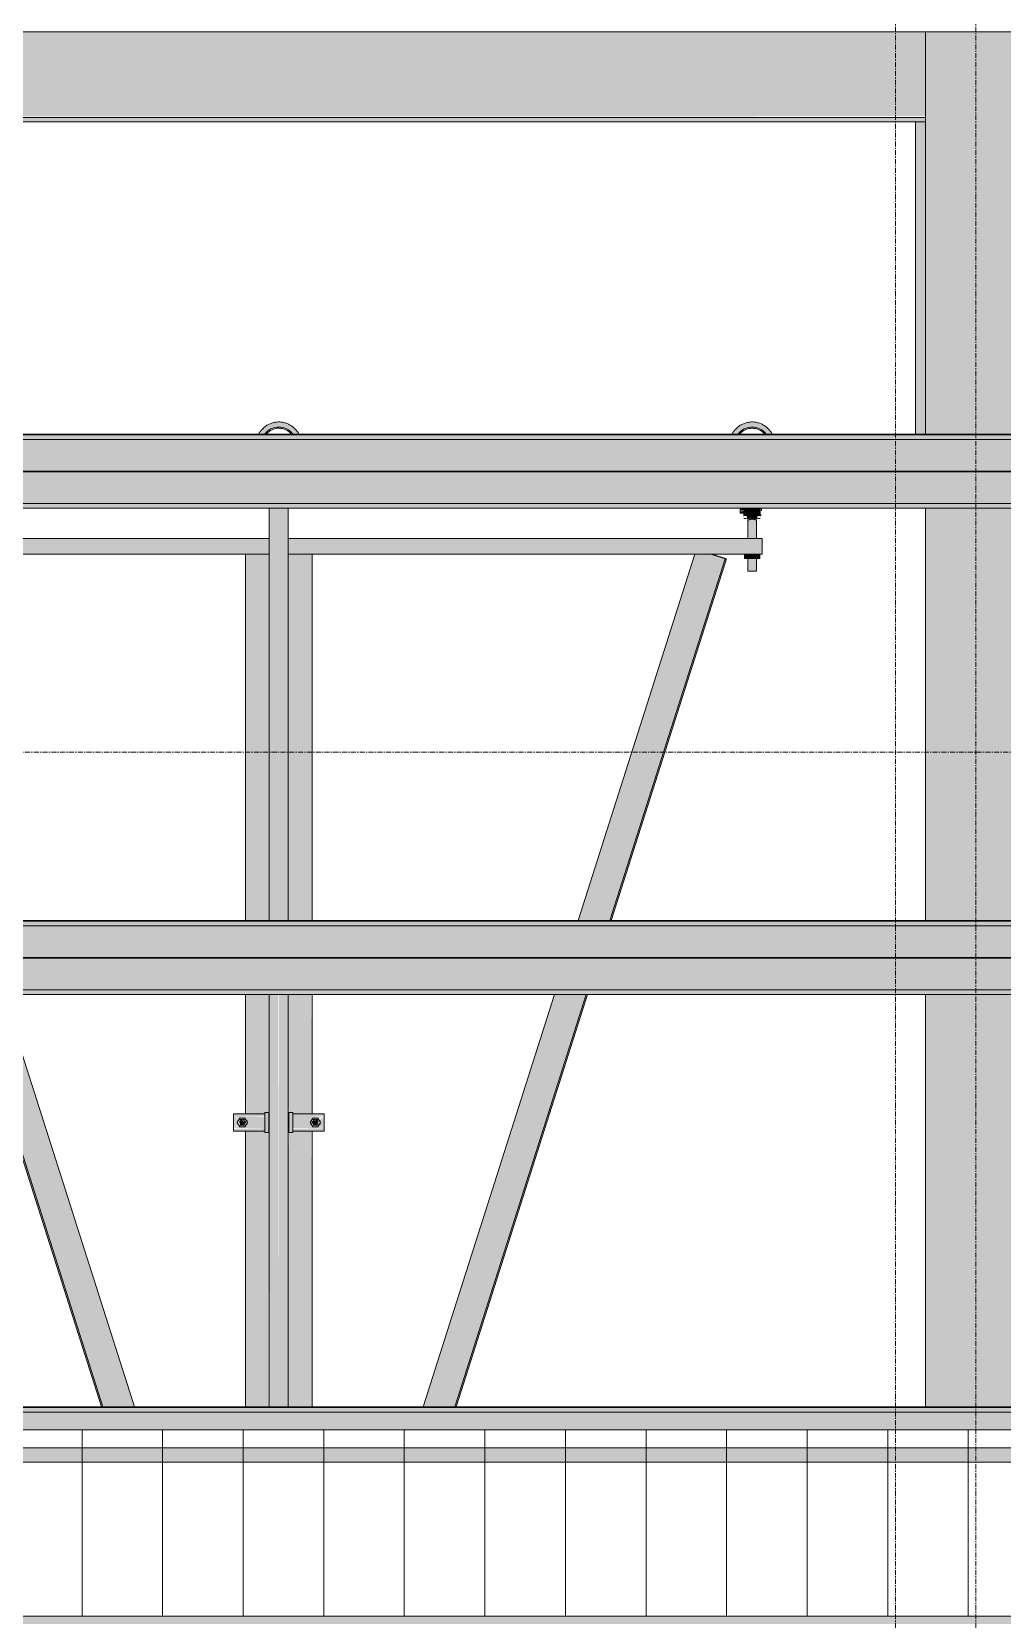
# Model space of a CAD drawing. Header units: inches. Extents: x -23445 to -32, y -314 to 853.
# Drawn here: x -1653.7 to -1557.3, y 175.6 to 333.2 of the extents above; entities that cross this region are included whole.
import ezdxf

# ---------------------------------------------------------------- set-up
doc = ezdxf.new("R2010")
doc.units = ezdxf.units.IN
doc.header["$MEASUREMENT"] = 0
doc.linetypes.add('Grid Line 1_2_', pattern=[0.875, 0.5, -0.125, 0.125, -0.125])
for name, color, linetype, lineweight in [('A-FLOR-LEVL', 51, 'Continuous', 9), ('A-GLAZ-CWMG', 51, 'Continuous', 9), ('A-WALL', 113, 'Continuous', 9), ('A-WALL-PATT', 111, 'Continuous', 25), ('Q-SPCQ', 91, 'Continuous', 9), ('S-BEAM', 12, 'Continuous', 9), ('S-GRID', 1, 'Continuous', 9)]:
    doc.layers.add(name, color=color, linetype=linetype, lineweight=lineweight)

# ---------------------------------------------------------------- blocks, each defined once
blk = doc.blocks.new('Basketball_Backstop-Performance_Sports_Systems-3103-Ceiling_Hung - 27_-0_ to 27_-11 7_8_-652462-Building Section - East_West looking South _ Fieldhouse')
at = {"layer": 'Q-SPCQ'}
for points in [[(25620.5, 293.29), (25620.84, 293.37), (25621.15, 293.66), (25621.54, 293.87), (25621.92, 293.97), (25622.37, 293.97), (25622.89, 293.83), (25623.04, 293.77), (25623.17, 293.68), (25623.6, 293.29), (25624.14, 293.29), (25623.43, 294.08), (25622.67, 294.44), (25621.67, 294.44), (25620.77, 294.01), (25620.32, 293.29), (25620.42, 293.29)], [(25620.78, 293.29), (25620.95, 293.31), (25621.02, 293.4), (25621.36, 293.66), (25621.75, 293.82), (25622.17, 293.87), (25622.59, 293.82), (25622.98, 293.66), (25623.55, 293.29), (25623.41, 293.49), (25623.04, 293.77), (25622.62, 293.94), (25622.17, 294), (25621.72, 293.94), (25621.29, 293.77), (25620.93, 293.49)], [(25670.68, 293.29), (25671.14, 293.29), (25670.43, 294.08), (25669.67, 294.44), (25668.67, 294.44), (25667.77, 294.01), (25667.32, 293.29), (25667.84, 293.37), (25668.15, 293.66), (25668.54, 293.87), (25668.92, 293.97), (25669.37, 293.97), (25669.89, 293.83), (25670.04, 293.77), (25670.17, 293.68), (25670.6, 293.29), (25670.68, 293.29)], [(25667.94, 293.29), (25668.02, 293.4), (25668.36, 293.66), (25668.75, 293.82), (25669.17, 293.87), (25669.59, 293.82), (25669.98, 293.66), (25670.55, 293.29), (25670.41, 293.49), (25670.04, 293.77), (25669.62, 293.94), (25669.17, 294), (25668.72, 293.94), (25668.29, 293.77), (25667.78, 293.29), (25667.88, 293.29)], [(25668.61, 285.69), (25668.61, 285.94), (25668.36, 285.94), (25668.36, 285.69)], [(25668.61, 285.16), (25668.61, 285.69), (25668.36, 285.69), (25668.36, 285.16)], [(25668.71, 285.66), (25669.64, 285.66), (25669.64, 285.94), (25668.71, 285.89)], [(25669.98, 285.69), (25669.98, 285.94), (25669.73, 285.94), (25669.73, 285.69)], [(25669.98, 285.16), (25669.98, 285.69), (25669.73, 285.69), (25669.73, 285.16)], [(25669.17, 280.94), (25669.17, 281.37), (25668.42, 281.37), (25668.42, 280.94)], [(25669.92, 280.94), (25669.92, 281.37), (25669.17, 281.37), (25669.17, 280.94)], [(25618.55, 224.75), (25618.73, 224.82), (25618.8, 225), (25618.48, 225.24), (25618.3, 225), (25618.33, 224.87)], [(25625.92, 224.78), (25626.02, 225.12), (25625.92, 225.22), (25625.58, 225.12), (25625.62, 224.82)]]:
    blk.add_hatch(color=256, dxfattribs=at).paths.add_polyline_path(points, flags=0)
h = blk.add_hatch(color=256, dxfattribs=at)
h.paths.add_polyline_path([(25622.17, 196.79), (25622.09, 237.69), (25621.23, 237.65), (25621.3, 196.79), (25622.02, 196.79)], flags=0)
h.paths.add_polyline_path([(25622.17, 245.04), (25622.17, 285.94), (25621.23, 285.94), (25621.26, 245.04), (25622.1, 245.04)], flags=0)
h = blk.add_hatch(color=256, dxfattribs=at)
h.paths.add_polyline_path([(25622.17, 196.79), (25623.11, 196.79), (25623.04, 237.69), (25622.17, 237.65), (25622.17, 198.59)], flags=0)
h.paths.add_polyline_path([(25622.17, 245.04), (25623.11, 245.04), (25623.07, 285.94), (25622.17, 285.94), (25622.17, 247.42)], flags=0)
h = blk.add_hatch(color=256, dxfattribs=at)
h.paths.add_polyline_path([(25667.98, 285.69), (25668.36, 285.75), (25668.36, 285.93), (25667.98, 285.86), (25667.98, 285.75)], flags=0)
h.paths.add_polyline_path([(25668.61, 285.69), (25668.71, 285.75), (25668.71, 285.93), (25668.61, 285.85), (25668.61, 285.73)], flags=0)
h.paths.add_polyline_path([(25669.73, 285.69), (25669.73, 285.93), (25669.64, 285.86), (25669.64, 285.69)], flags=0)
h = blk.add_hatch(color=256, dxfattribs=at)
h.paths.add_polyline_path([(25667.98, 285.45), (25668.36, 285.51), (25668.36, 285.69), (25667.98, 285.62), (25667.98, 285.47)], flags=0)
h.paths.add_polyline_path([(25669.64, 285.45), (25669.73, 285.52), (25669.73, 285.69), (25669.64, 285.62), (25669.64, 285.45)], flags=0)
h.paths.add_polyline_path([(25668.71, 285.45), (25668.71, 285.69), (25668.61, 285.6), (25668.61, 285.45)], flags=0)
h = blk.add_hatch(color=256, dxfattribs=at)
h.paths.add_polyline_path([(25669.1, 284.86), (25668.71, 285.02), (25668.71, 284.87), (25669.1, 284.86)], flags=0)
h.paths.add_polyline_path([(25669.25, 284.86), (25669.64, 284.87), (25669.64, 285.66), (25668.71, 285.66), (25668.71, 285.02), (25669.17, 284.88)], flags=0)
h = blk.add_hatch(color=256, dxfattribs=at)
h.paths.add_polyline_path([(25669.48, 279.69), (25669.61, 279.69), (25669.54, 280.94), (25668.74, 280.94), (25668.8, 279.69), (25669.39, 279.69)], flags=0)
h.paths.add_polyline_path([(25669.22, 282.95), (25669.61, 282.95), (25669.58, 284.76), (25669.25, 284.86), (25668.84, 284.79), (25668.74, 284.75), (25668.82, 282.95), (25669.13, 282.95)], flags=0)
h = blk.add_hatch(color=256, dxfattribs=at)
h.paths.add_polyline_path([(25629.59, 281.37), (25670.17, 281.37), (25670.17, 282.95), (25623.11, 282.95), (25623.11, 281.37), (25625.27, 281.37)], flags=0)
h.paths.add_polyline_path([(25577.75, 281.37), (25621.23, 281.37), (25621.23, 282.95), (25574.17, 282.95), (25574.17, 281.37)], flags=0)
h = blk.add_hatch(color=256, dxfattribs=at)
h.paths.add_polyline_path([(25604.56, 196.79), (25604.7, 196.79), (25591.66, 237.69), (25591.52, 237.69), (25603.67, 199.59)], flags=0)
h.paths.add_polyline_path([(25589.18, 245.04), (25589.31, 245.04), (25577.87, 280.92), (25577.75, 280.86), (25580.63, 271.83)], flags=0)
h = blk.add_hatch(color=256, dxfattribs=at)
h.paths.add_polyline_path([(25604.7, 196.79), (25607.83, 196.79), (25594.79, 237.69), (25591.66, 237.69), (25603.67, 200.01)], flags=0)
h.paths.add_polyline_path([(25589.31, 245.04), (25592.45, 245.04), (25580.86, 281.37), (25579.29, 281.37), (25577.87, 280.92), (25580.77, 271.83)], flags=0)
h = blk.add_hatch(color=256, dxfattribs=at)
h.paths.add_polyline_path([(25620.93, 196.79), (25621.23, 196.79), (25621.17, 224), (25620.8, 224), (25620.79, 224.12), (25618.86, 224.12), (25618.92, 196.79), (25620.52, 196.79)], flags=0)
h.paths.add_polyline_path([(25623.11, 196.79), (25625.49, 196.79), (25625.41, 224.12), (25623.55, 224.12), (25623.55, 224), (25623.17, 224), (25623.11, 198.59)], flags=0)
h.paths.add_polyline_path([(25618.92, 224.76), (25619.04, 224.93), (25618.94, 224.79)], flags=0)
h.paths.add_polyline_path([(25618.86, 224.92), (25618.97, 225.04), (25618.86, 225)], flags=0)
h.paths.add_polyline_path([(25625.49, 224.92), (25625.41, 225.05), (25625.38, 224.96), (25625.44, 224.94)], flags=0)
h.paths.add_polyline_path([(25619.05, 225.01), (25618.94, 225.22), (25619.01, 225.07), (25619.04, 225.03)], flags=0)
h.paths.add_polyline_path([(25623.55, 225.87), (25625.49, 225.87), (25625.4, 237.69), (25623.11, 237.65), (25623.17, 226), (25623.55, 226)], flags=0)
h.paths.add_polyline_path([(25621.23, 225.87), (25621.23, 237.69), (25618.86, 237.69), (25618.94, 225.87), (25620.8, 225.87), (25620.8, 226), (25621.17, 226), (25621.17, 225.87)], flags=0)
h.paths.add_polyline_path([(25620.69, 245.04), (25621.23, 245.04), (25621.23, 281.37), (25618.86, 281.37), (25618.86, 245.04), (25620.52, 245.04)], flags=0)
h.paths.add_polyline_path([(25623.11, 245.04), (25625.49, 245.04), (25625.49, 281.37), (25623.11, 281.37), (25623.11, 247.42)], flags=0)
h = blk.add_hatch(color=256, dxfattribs=at)
h.paths.add_polyline_path([(25639.65, 196.79), (25652.69, 237.69), (25649.55, 237.69), (25636.51, 196.79), (25638.23, 196.79)], flags=0)
h.paths.add_polyline_path([(25651.9, 245.04), (25655.04, 245.04), (25666.48, 280.92), (25665.06, 281.37), (25663.49, 281.37), (25660.44, 271.83)], flags=0)
h = blk.add_hatch(color=256, dxfattribs=at)
h.paths.add_polyline_path([(25639.65, 196.79), (25639.78, 196.79), (25652.83, 237.69), (25652.69, 237.69), (25651.12, 232.77)], flags=0)
h.paths.add_polyline_path([(25655.17, 245.04), (25666.61, 280.92), (25666.48, 280.92), (25655.04, 245.04)], flags=0)
h = blk.add_hatch(color=256, dxfattribs=at)
h.paths.add_polyline_path([(25617.67, 225.56), (25620.8, 225.64), (25620.8, 225.87), (25617.67, 225.83), (25617.67, 225.64)], flags=0)
h.paths.add_polyline_path([(25625.27, 225.56), (25626.67, 225.64), (25626.67, 225.87), (25623.55, 225.8), (25623.55, 225.56)], flags=0)
h.paths.add_polyline_path([(25621.17, 225.56), (25621.23, 225.64), (25621.17, 225.61)], flags=0)
h = blk.add_hatch(color=256, dxfattribs=at)
h.paths.add_polyline_path([(25617.67, 224.44), (25620.8, 224.44), (25620.8, 225.56), (25617.67, 225.56), (25617.67, 224.56)], flags=0)
h.paths.add_polyline_path([(25617.67, 224.44), (25618.28, 224.59), (25618.23, 224.68), (25618.04, 224.6)], flags=0)
h.paths.add_polyline_path([(25617.67, 225.56), (25618.23, 225.32), (25618.28, 225.41), (25618.04, 225.47)], flags=0)
h.paths.add_polyline_path([(25618.8, 224.56), (25618.77, 224.71), (25618.64, 224.68), (25618.77, 224.59)], flags=0)
h.paths.add_polyline_path([(25617.67, 224.44), (25618.18, 224.76), (25618.06, 224.93), (25618.09, 225.14), (25618.21, 225.29), (25618.04, 225.47), (25618.33, 225.44), (25618.8, 225.44), (25619.04, 224.93), (25618.8, 224.56), (25618.04, 224.53)], flags=0)
h.paths.add_polyline_path([(25623.55, 224.44), (25626.67, 224.44), (25626.67, 225.56), (25623.55, 225.56), (25623.55, 224.66)], flags=0)
h.paths.add_polyline_path([(25626.67, 224.44), (25626.12, 224.68), (25626.07, 224.59), (25626.3, 224.53)], flags=0)
h.paths.add_polyline_path([(25625.55, 224.56), (25625.7, 224.68), (25625.56, 224.71)], flags=0)
h.paths.add_polyline_path([(25625.55, 225.44), (25625.58, 225.29), (25625.7, 225.32), (25625.58, 225.41)], flags=0)
h.paths.add_polyline_path([(25626.67, 224.44), (25626.02, 224.56), (25625.55, 224.56), (25625.31, 225.07), (25625.55, 225.44), (25626.3, 225.47), (25626.67, 225.56), (25626.17, 225.24), (25626.29, 225.07), (25626.26, 224.86), (25626.13, 224.71), (25626.3, 224.62)], flags=0)
h.paths.add_polyline_path([(25618.3, 224.6), (25618.51, 224.72), (25618.31, 224.71)], flags=0)
h.paths.add_polyline_path([(25626.05, 224.6), (25626.02, 224.72), (25625.84, 224.72), (25626.02, 224.61)], flags=0)
h.paths.add_polyline_path([(25625.71, 224.69), (25625.76, 224.72), (25625.58, 224.72)], flags=0)
h.paths.add_polyline_path([(25625.84, 225.28), (25626.03, 225.29), (25625.98, 225.38)], flags=0)
h.paths.add_polyline_path([(25618.33, 225.28), (25618.51, 225.28), (25618.3, 225.4), (25618.31, 225.29)], flags=0)
h.paths.add_polyline_path([(25618.78, 225.29), (25618.77, 225.41), (25618.64, 225.32), (25618.77, 225.29)], flags=0)
h.paths.add_polyline_path([(25626.12, 225.32), (25626.19, 225.44), (25626.07, 225.41)], flags=0)
h = blk.add_hatch(color=256, dxfattribs=at)
h.paths.add_polyline_path([(25626.05, 224.56), (25626.3, 225), (25626.02, 224.87), (25626.03, 224.78)], flags=0)
h.paths.add_polyline_path([(25626.05, 224.56), (25625.8, 224.75), (25625.55, 224.56)], flags=0)
h.paths.add_polyline_path([(25625.55, 224.56), (25625.58, 224.87), (25625.29, 225), (25625.42, 224.78)], flags=0)
h.paths.add_polyline_path([(25618.3, 224.56), (25618.73, 224.62), (25618.55, 224.75), (25618.33, 224.59)], flags=0)
h.paths.add_polyline_path([(25618.3, 224.56), (25618.3, 224.89), (25618.12, 224.87)], flags=0)
h.paths.add_polyline_path([(25618.8, 225.44), (25618.3, 225.44), (25618.55, 225.25)], flags=0)
h.paths.add_polyline_path([(25619.05, 225), (25618.8, 225.42), (25618.84, 225.09)], flags=0)
h.paths.add_polyline_path([(25618.8, 224.56), (25619.05, 225), (25618.77, 224.82), (25618.8, 224.58)], flags=0)
h.paths.add_polyline_path([(25618.04, 225), (25618.33, 225.12), (25618.3, 225.44)], flags=0)
h.paths.add_polyline_path([(25625.55, 225.44), (25625.8, 225.25), (25626.05, 225.44)], flags=0)
h.paths.add_polyline_path([(25625.29, 225), (25625.58, 225.12), (25625.55, 225.44), (25625.37, 225.12)], flags=0)
h.paths.add_polyline_path([(25626.3, 225), (25626.05, 225.44), (25626.02, 225.12)], flags=0)
h = blk.add_hatch(color=256, dxfattribs=at)
h.paths.add_polyline_path([(25623.17, 224), (25623.55, 224), (25623.55, 226), (25623.17, 226), (25623.17, 225.44)], flags=0)
h.paths.add_polyline_path([(25621.17, 224), (25621.17, 226), (25620.8, 226), (25620.8, 224), (25620.95, 224)], flags=0)
h = blk.add_hatch(color=256, dxfattribs=at)
h.paths.add_polyline_path([(25626.67, 224.12), (25626.67, 224.44), (25623.55, 224.36), (25623.55, 224.12), (25625.27, 224.12)], flags=0)
h.paths.add_polyline_path([(25623.11, 224.12), (25623.17, 224.19), (25623.11, 224.13)], flags=0)
h.paths.add_polyline_path([(25621.17, 224.12), (25621.23, 224.2), (25621.17, 224.13)], flags=0)
h.paths.add_polyline_path([(25617.67, 224.12), (25620.8, 224.2), (25620.8, 224.44), (25617.67, 224.36), (25617.67, 224.14)], flags=0)
for p, q in [((25621.23, 285.94), (25621.23, 245.04)), ((25623.11, 245.04), (25623.11, 285.94)), ((25668.36, 285.94), (25667.98, 285.94)), ((25667.98, 285.69), (25667.98, 285.93)), ((25667.98, 285.45), (25667.98, 285.69)), ((25667.98, 285.44), (25668.36, 285.44)), ((25668.36, 285.69), (25668.36, 285.94)), ((25668.36, 285.16), (25668.36, 285.69)), ((25668.61, 285.94), (25668.61, 285.69)), ((25668.71, 285.94), (25668.61, 285.94)), ((25668.61, 285.69), (25668.61, 285.16)), ((25668.61, 285.44), (25668.71, 285.44)), ((25668.71, 285.66), (25668.71, 285.89)), ((25668.71, 284.87), (25668.71, 285.66)), ((25669.73, 285.94), (25669.64, 285.94)), ((25669.64, 285.89), (25669.64, 285.66)), ((25669.64, 285.66), (25669.64, 284.87)), ((25669.64, 285.44), (25669.73, 285.44)), ((25669.73, 285.69), (25669.73, 285.94)), ((25669.73, 285.16), (25669.73, 285.69)), ((25669.98, 285.94), (25669.98, 285.69)), ((25669.98, 285.69), (25669.98, 285.16)), ((25670.11, 285.69), (25670.11, 285.91)), ((25670.11, 285.91), (25670.11, 285.69)), ((25670.11, 285.69), (25670.11, 285.69)), ((25668.36, 284.94), (25668.61, 284.94)), ((25668.71, 284.75), (25668.74, 284.75)), ((25668.74, 284.75), (25668.74, 282.95)), ((25669.61, 282.95), (25669.61, 284.75)), ((25669.61, 284.75), (25669.64, 284.75)), ((25669.73, 284.94), (25669.98, 284.94)), ((25669.98, 285.25), (25670.11, 285.25)), ((25621.23, 282.95), (25574.17, 282.95)), ((25670.17, 282.95), (25623.11, 282.95)), ((25670.17, 282.95), (25670.17, 281.37)), ((25621.23, 281.37), (25574.17, 281.37)), ((25618.86, 281.37), (25618.86, 245.04)), ((25670.17, 281.37), (25623.1, 281.37)), ((25625.49, 245.04), (25625.49, 281.37)), ((25651.9, 245.04), (25663.49, 281.37)), ((25666.48, 280.92), (25655.04, 245.04)), ((25655.17, 245.04), (25666.61, 280.92)), ((25665.06, 281.37), (25666.48, 280.92)), ((25666.61, 280.92), (25665.19, 281.37)), ((25666.48, 280.92), (25666.61, 280.92)), ((25668.42, 280.94), (25668.42, 281.37)), ((25669.17, 280.94), (25668.42, 280.94)), ((25668.74, 281.37), (25668.74, 279.69)), ((25669.17, 280.94), (25669.17, 281.37)), ((25669.92, 280.94), (25669.17, 280.94)), ((25669.61, 279.69), (25669.61, 281.37)), ((25669.92, 280.94), (25669.92, 281.37)), ((25669.61, 279.69), (25668.74, 279.69)), ((25604.56, 196.79), (25591.52, 237.69)), ((25604.7, 196.79), (25591.66, 237.69)), ((25594.79, 237.69), (25607.83, 196.79)), ((25618.86, 237.69), (25618.86, 225.86)), ((25621.23, 237.65), (25621.23, 196.79)), ((25623.11, 196.79), (25623.11, 237.65)), ((25625.49, 225.86), (25625.49, 237.65)), ((25636.51, 196.79), (25649.55, 237.69)), ((25652.69, 237.69), (25639.65, 196.79)), ((25639.78, 196.79), (25652.83, 237.69)), ((25620.8, 225.87), (25617.67, 225.87)), ((25617.67, 225.56), (25617.67, 225.87)), ((25617.67, 224.44), (25617.67, 225.56)), ((25618.3, 225.44), (25618.04, 225)), ((25618.8, 225.44), (25618.3, 225.44)), ((25619.05, 225), (25618.8, 225.44)), ((25621.17, 226), (25620.8, 226)), ((25620.8, 226), (25620.8, 224)), ((25621.17, 224), (25621.17, 226)), ((25623.11, 196.79), (25623.11, 226)), ((25623.55, 226), (25623.17, 226)), ((25623.17, 226), (25623.17, 224)), ((25623.55, 224), (25623.55, 226)), ((25626.67, 225.87), (25623.55, 225.87)), ((25625.55, 225.44), (25625.29, 225)), ((25626.05, 225.44), (25625.55, 225.44)), ((25626.3, 225), (25626.05, 225.44)), ((25626.67, 225.87), (25626.67, 225.56)), ((25626.67, 225.56), (25626.67, 224.44)), ((25617.67, 224.12), (25617.67, 224.44)), ((25617.67, 224.12), (25620.8, 224.12)), ((25618.04, 225), (25618.3, 224.56)), ((25618.3, 224.56), (25618.8, 224.56)), ((25618.33, 225.28), (25618.51, 225.28)), ((25618.51, 224.72), (25618.33, 224.72)), ((25618.59, 225.28), (25618.77, 225.28)), ((25618.77, 224.72), (25618.59, 224.72)), ((25618.8, 224.56), (25619.05, 225)), ((25618.86, 225.08), (25618.86, 224.92)), ((25618.86, 224.14), (25618.86, 196.79)), ((25620.8, 224), (25621.17, 224)), ((25623.17, 224), (25623.55, 224)), ((25623.55, 224.12), (25626.67, 224.12)), ((25625.29, 225), (25625.55, 224.56)), ((25625.49, 224.92), (25625.49, 225.08)), ((25625.49, 196.79), (25625.49, 224.14)), ((25625.55, 224.56), (25626.05, 224.56)), ((25625.58, 225.28), (25625.76, 225.28)), ((25625.76, 224.72), (25625.58, 224.72)), ((25625.84, 225.28), (25626.02, 225.28)), ((25626.02, 224.72), (25625.84, 224.72)), ((25626.05, 224.56), (25626.3, 225)), ((25626.67, 224.44), (25626.67, 224.12))]:
    blk.add_line(p, q, dxfattribs=at)
at = {"layer": 'Q-SPCQ', "flags": 128}
for points in [[(25624.16, 293.29), (25624.12, 293.37), (25624.08, 293.45), (25624.03, 293.52), (25623.97, 293.59), (25623.92, 293.66), (25623.86, 293.73), (25623.8, 293.8), (25623.74, 293.86), (25623.67, 293.93), (25623.6, 293.98), (25623.53, 294.04), (25623.46, 294.09), (25623.38, 294.14), (25623.31, 294.19), (25623.23, 294.23), (25623.15, 294.28), (25623.07, 294.31), (25622.98, 294.35), (25622.9, 294.38), (25622.81, 294.41), (25622.73, 294.43), (25622.64, 294.45), (25622.55, 294.47), (25622.46, 294.48), (25622.37, 294.49), (25622.28, 294.5), (25622.19, 294.5), (25622.1, 294.5), (25622.01, 294.49), (25621.92, 294.49), (25621.83, 294.48), (25621.75, 294.46), (25621.66, 294.44), (25621.57, 294.42), (25621.48, 294.39), (25621.4, 294.36), (25621.32, 294.33), (25621.23, 294.3), (25621.15, 294.26), (25621.07, 294.21), (25620.99, 294.17), (25620.92, 294.12), (25620.84, 294.07), (25620.77, 294.01), (25620.7, 293.96), (25620.64, 293.9), (25620.57, 293.83), (25620.51, 293.77), (25620.45, 293.7), (25620.39, 293.63), (25620.34, 293.56), (25620.29, 293.49), (25620.24, 293.41), (25620.2, 293.33)], [(25671.16, 293.29), (25671.12, 293.37), (25671.08, 293.45), (25671.03, 293.52), (25670.97, 293.59), (25670.92, 293.66), (25670.86, 293.73), (25670.8, 293.8), (25670.74, 293.86), (25670.67, 293.93), (25670.6, 293.98), (25670.53, 294.04), (25670.46, 294.09), (25670.38, 294.14), (25670.31, 294.19), (25670.23, 294.23), (25670.15, 294.28), (25670.07, 294.31), (25669.98, 294.35), (25669.9, 294.38), (25669.81, 294.41), (25669.73, 294.43), (25669.64, 294.45), (25669.55, 294.47), (25669.46, 294.48), (25669.37, 294.49), (25669.28, 294.5), (25669.19, 294.5), (25669.1, 294.5), (25669.01, 294.49), (25668.92, 294.49), (25668.83, 294.48), (25668.75, 294.46), (25668.66, 294.44), (25668.57, 294.42), (25668.48, 294.39), (25668.4, 294.36), (25668.32, 294.33), (25668.23, 294.3), (25668.15, 294.26), (25668.07, 294.21), (25667.99, 294.17), (25667.92, 294.12), (25667.84, 294.07), (25667.77, 294.01), (25667.7, 293.96), (25667.64, 293.9), (25667.57, 293.83), (25667.51, 293.77), (25667.45, 293.7), (25667.39, 293.63), (25667.34, 293.56), (25667.29, 293.49), (25667.24, 293.41), (25667.2, 293.33)], [(25618.3, 225.05), (25618.31, 225.06), (25618.31, 225.07), (25618.31, 225.08), (25618.31, 225.09)], [(25618.33, 225.12), (25618.34, 225.13), (25618.34, 225.14), (25618.35, 225.15), (25618.35, 225.16), (25618.36, 225.16), (25618.37, 225.17), (25618.37, 225.18), (25618.38, 225.19), (25618.39, 225.19), (25618.4, 225.2), (25618.41, 225.2), (25618.41, 225.21), (25618.42, 225.22), (25618.43, 225.22), (25618.44, 225.23)], [(25618.45, 224.77), (25618.44, 224.77), (25618.43, 224.78), (25618.42, 224.78), (25618.42, 224.79), (25618.41, 224.79), (25618.4, 224.8), (25618.39, 224.81)], [(25618.5, 225.24), (25618.51, 225.25), (25618.52, 225.25), (25618.53, 225.25), (25618.54, 225.25), (25618.55, 225.25), (25618.55, 225.25)], [(25618.54, 224.75), (25618.53, 224.75), (25618.52, 224.75), (25618.51, 224.75)], [(25618.55, 225.25), (25618.55, 225.25), (25618.56, 225.25), (25618.57, 225.25)], [(25618.57, 224.75), (25618.56, 224.75), (25618.55, 224.75), (25618.55, 224.75)], [(25618.6, 225.25), (25618.62, 225.25), (25618.65, 225.25), (25618.69, 225.25), (25618.73, 225.25), (25618.78, 225.25)], [(25618.76, 224.75), (25618.71, 224.75), (25618.67, 224.75), (25618.64, 224.75)], [(25625.75, 224.75), (25625.73, 224.75), (25625.7, 224.75), (25625.66, 224.75), (25625.61, 224.75), (25625.57, 224.75)], [(25625.59, 225.25), (25625.64, 225.25), (25625.68, 225.25), (25625.71, 225.25), (25625.74, 225.25), (25625.76, 225.25)], [(25625.8, 224.75), (25625.8, 224.75), (25625.79, 224.75), (25625.77, 224.75)], [(25625.78, 225.25), (25625.79, 225.25), (25625.8, 225.25), (25625.8, 225.25)], [(25625.8, 225.25), (25625.81, 225.25), (25625.82, 225.25), (25625.83, 225.25), (25625.84, 225.25), (25625.85, 225.25), (25625.86, 225.24), (25625.87, 225.24), (25625.88, 225.24), (25625.89, 225.23), (25625.9, 225.23), (25625.91, 225.23), (25625.91, 225.22), (25625.92, 225.22)], [(25625.92, 224.78), (25625.91, 224.77), (25625.9, 224.77), (25625.89, 224.77), (25625.88, 224.76), (25625.87, 224.76), (25625.86, 224.76), (25625.85, 224.76), (25625.84, 224.75), (25625.83, 224.75), (25625.82, 224.75), (25625.81, 224.75), (25625.8, 224.75), (25625.8, 224.75)], [(25626.02, 224.88), (25626.01, 224.87), (25626.01, 224.86), (25626, 224.85), (25625.99, 224.84), (25625.99, 224.84), (25625.98, 224.83), (25625.97, 224.82), (25625.97, 224.81), (25625.96, 224.81), (25625.95, 224.8)], [(25626.03, 225.09), (25626.04, 225.08), (25626.04, 225.07), (25626.04, 225.06), (25626.04, 225.05), (25626.05, 225.04), (25626.05, 225.03), (25626.05, 225.02), (25626.05, 225.01), (25626.05, 225), (25626.05, 225)], [(25626.05, 225), (25626.05, 224.99), (25626.05, 224.98), (25626.05, 224.97), (25626.05, 224.96), (25626.04, 224.95), (25626.04, 224.94), (25626.04, 224.93), (25626.04, 224.92), (25626.03, 224.91)]]:
    blk.add_lwpolyline(points, dxfattribs=at)
at = {"layer": 'Q-SPCQ'}
for centre, radius, start, end in [((25622.17, 292.25), 1.75, 37.0188, 142.9812), ((25622.17, 292.25), 1.63, 40.3443, 138.869), ((25669.17, 292.25), 1.75, 37.0188, 142.9812), ((25669.17, 292.25), 1.63, 40.3443, 139.6557), ((25618.33, 225), 0.281, 135, 165), ((25618.33, 225), 0.281, 195, 225), ((25618.55, 225), 0.25, 0, 180), ((25618.55, 225), 0.25, 180, 0), ((25618.55, 225), 0.25, 120, 165), ((25618.55, 225), 0.25, 90, 105), ((25618.55, 225), 0.25, 0, 90), ((25618.77, 225), 0.281, 15, 45), ((25618.77, 225), 0.281, 315, 345), ((25625.58, 225), 0.281, 135, 165), ((25625.58, 225), 0.281, 195, 225), ((25625.8, 225), 0.25, 0, 180), ((25625.8, 225), 0.25, 150, 210), ((25625.8, 225), 0.25, 180, 0), ((25625.8, 225), 0.25, 90, 135), ((25625.8, 225), 0.25, 240, 270), ((25625.8, 225), 0.25, 60, 90), ((25625.8, 225), 0.25, 270, 300), ((25625.8, 225), 0.25, 315, 30), ((25626.02, 225), 0.281, 15, 45), ((25626.02, 225), 0.281, 315, 345)]:
    blk.add_arc(centre, radius, start, end, dxfattribs=at)
blk.add_open_spline([(25669.61, 284.75), (25669.61, 284.75), (25669.61, 284.75), (25669.6, 284.76), (25669.58, 284.76), (25669.57, 284.77), (25669.55, 284.78), (25669.54, 284.78), (25669.52, 284.79), (25669.51, 284.79), (25669.5, 284.8), (25669.48, 284.81), (25669.46, 284.81), (25669.43, 284.82), (25669.41, 284.83), (25669.39, 284.83), (25669.38, 284.84), (25669.35, 284.84), (25669.33, 284.85), (25669.29, 284.85), (25669.25, 284.86), (25669.21, 284.86), (25669.17, 284.86), (25669.13, 284.86), (25669.1, 284.86), (25669.06, 284.85), (25669.02, 284.85), (25668.99, 284.84), (25668.97, 284.84), (25668.95, 284.83), (25668.94, 284.83), (25668.92, 284.82), (25668.89, 284.81), (25668.87, 284.81), (25668.85, 284.8), (25668.84, 284.79), (25668.83, 284.79), (25668.81, 284.78), (25668.8, 284.78), (25668.78, 284.77), (25668.76, 284.76), (25668.75, 284.76), (25668.74, 284.75), (25668.74, 284.75), (25668.74, 284.75)], degree=3, knots=[0, 0, 0, 0, 0.055556, 0.083333, 0.111111, 0.138889, 0.166667, 0.194444, 0.208333, 0.222222, 0.236111, 0.25, 0.277778, 0.305556, 0.319444, 0.333333, 0.347222, 0.361111, 0.388889, 0.416667, 0.444444, 0.472222, 0.5, 0.527778, 0.555556, 0.583333, 0.611111, 0.638889, 0.652778, 0.666667, 0.680556, 0.694444, 0.722222, 0.75, 0.763889, 0.777778, 0.791667, 0.805556, 0.833333, 0.861111, 0.888889, 0.916667, 0.944444, 1, 1, 1, 1], dxfattribs=at)
blk = doc.blocks.new('Rectangular Mullion - Profile_Polycarbonate_Upper and left-1114459-Building Section - East_West looking South _ Fieldhouse')
at = {"layer": 'A-GLAZ-CWMG'}
blk.add_line((26277.77, 333.22), (22782.51, 333.22), dxfattribs=at)
blk = doc.blocks.new('Rectangular Mullion - Profile_Polycarbonate_Lower-1125103-Building Section - East_West looking South _ Fieldhouse')
at = {"layer": 'A-GLAZ-CWMG'}
blk.add_hatch(color=256, dxfattribs=at).paths.add_polyline_path([(26269.02, 191.28), (26268.94, 192.73), (22782.51, 192.73), (22782.51, 191.28), (26268.94, 191.28)], flags=0)
for p, q in [((22782.51, 192.73), (26269.02, 192.73)), ((22782.51, 191.28), (26269.02, 191.28))]:
    blk.add_line(p, q, dxfattribs=at)
blk = doc.blocks.new('W-Wide Flange - W12X22-1533120-Building Section - East_West looking South _ Fieldhouse')
at = {"layer": 'S-BEAM'}
h = blk.add_hatch(color=256, dxfattribs=at)
h.paths.add_polyline_path([(22838.93, 325.3), (23080.89, 325.3), (23080.85, 333.22), (22799.39, 333.22), (22799.39, 325.3), (22804.37, 325.3)], flags=0)
h.paths.add_polyline_path([(23090.89, 325.3), (23370.39, 325.3), (23370.39, 333.22), (23090.89, 333.22), (23090.89, 330.42)], flags=0)
h.paths.add_polyline_path([(23391.88, 325.3), (23659.89, 325.3), (23659.89, 333.22), (23380.39, 333.22), (23380.39, 325.3)], flags=0)
h.paths.add_polyline_path([(23702.91, 325.3), (23949.39, 325.3), (23949.39, 333.22), (23669.89, 333.22), (23669.89, 325.3)], flags=0)
h.paths.add_polyline_path([(23959.39, 325.3), (24238.89, 325.3), (24238.89, 333.22), (23959.39, 333.22), (23959.39, 330.42)], flags=0)
h.paths.add_polyline_path([(24248.89, 325.3), (24528.39, 325.3), (24528.39, 333.22), (24248.89, 333.22), (24248.89, 330.42)], flags=0)
h.paths.add_polyline_path([(24538.39, 325.3), (24817.89, 325.3), (24817.89, 333.22), (24538.39, 333.22), (24538.39, 330.42)], flags=0)
h.paths.add_polyline_path([(24981.61, 325.3), (25107.39, 325.3), (25107.39, 333.22), (24827.89, 333.22), (24827.89, 325.3), (24843.37, 325.3)], flags=0)
h.paths.add_polyline_path([(25119.84, 325.3), (25396.89, 325.3), (25396.89, 333.22), (25117.39, 333.22), (25117.39, 325.3)], flags=0)
h.paths.add_polyline_path([(25430.88, 325.3), (25686.39, 325.3), (25686.39, 333.22), (25406.89, 333.22), (25406.89, 325.3)], flags=0)
h.paths.add_polyline_path([(25696.39, 325.3), (25975.89, 325.3), (25975.89, 333.22), (25696.39, 333.22), (25696.39, 330.42)], flags=0)
h.paths.add_polyline_path([(26018.38, 325.3), (26262.89, 325.3), (26262.89, 333.22), (25985.89, 333.22), (25985.89, 325.3)], flags=0)
h = blk.add_hatch(color=256, dxfattribs=at)
h.paths.add_polyline_path([(22804.37, 324.77), (23080.89, 324.85), (23080.85, 325.3), (22799.39, 325.3), (22799.39, 324.77)], flags=0)
h.paths.add_polyline_path([(23090.89, 324.77), (23370.39, 324.85), (23370.39, 325.3), (23090.89, 325.29), (23090.89, 324.79)], flags=0)
h.paths.add_polyline_path([(23391.88, 324.77), (23659.89, 324.85), (23659.89, 325.3), (23380.39, 325.28), (23380.39, 324.77)], flags=0)
h.paths.add_polyline_path([(23737.47, 324.77), (23949.39, 324.85), (23949.39, 325.3), (23669.89, 325.27), (23669.89, 324.77), (23702.91, 324.77)], flags=0)
h.paths.add_polyline_path([(24013.95, 324.77), (24238.89, 324.85), (24238.89, 325.3), (23959.39, 325.26), (23959.39, 324.77), (23979.39, 324.77)], flags=0)
h.paths.add_polyline_path([(24248.89, 324.77), (24528.39, 324.85), (24528.39, 325.3), (24248.89, 325.25), (24248.89, 324.78)], flags=0)
h.paths.add_polyline_path([(24538.39, 324.77), (24817.89, 324.85), (24817.89, 325.3), (24538.39, 325.23), (24538.39, 324.78)], flags=0)
h.paths.add_polyline_path([(24827.89, 324.77), (25107.39, 324.85), (25107.39, 325.3), (24827.89, 325.22), (24827.89, 324.78)], flags=0)
h.paths.add_polyline_path([(25117.39, 324.77), (25396.89, 324.85), (25396.89, 325.3), (25117.39, 325.3), (25117.39, 324.78)], flags=0)
h.paths.add_polyline_path([(25406.89, 324.77), (25686.39, 324.85), (25686.39, 325.3), (25406.89, 325.3), (25406.89, 324.77)], flags=0)
h.paths.add_polyline_path([(25741.91, 324.77), (25975.89, 324.85), (25975.89, 325.3), (25696.39, 325.3), (25696.39, 324.77), (25707.35, 324.77)], flags=0)
h.paths.add_polyline_path([(26018.38, 324.77), (26262.89, 324.85), (26262.89, 325.3), (25985.89, 325.3), (25985.89, 324.77)], flags=0)
h = blk.add_hatch(color=256, dxfattribs=at)
h.paths.add_polyline_path([(22804.37, 324.29), (23080.89, 324.29), (23080.85, 324.71), (22799.39, 324.71), (22799.39, 324.29)], flags=0)
h.paths.add_polyline_path([(23090.89, 324.29), (23370.39, 324.29), (23370.39, 324.71), (23090.89, 324.71)], flags=0)
h.paths.add_polyline_path([(23380.39, 324.29), (23659.89, 324.29), (23659.89, 324.71), (23380.39, 324.71)], flags=0)
h.paths.add_polyline_path([(23669.89, 324.29), (23949.39, 324.29), (23949.39, 324.71), (23669.89, 324.71)], flags=0)
h.paths.add_polyline_path([(24013.95, 324.29), (24238.89, 324.29), (24238.89, 324.71), (23959.39, 324.71), (23959.39, 324.29), (23979.39, 324.29)], flags=0)
h.paths.add_polyline_path([(24248.89, 324.29), (24528.39, 324.29), (24528.39, 324.71), (24248.89, 324.71)], flags=0)
h.paths.add_polyline_path([(24538.39, 324.29), (24817.89, 324.29), (24817.89, 324.71), (24538.39, 324.71)], flags=0)
h.paths.add_polyline_path([(24981.61, 324.29), (25107.39, 324.29), (25107.39, 324.71), (24827.89, 324.71), (24827.89, 324.29), (24843.37, 324.29)], flags=0)
h.paths.add_polyline_path([(25119.84, 324.29), (25396.89, 324.29), (25396.89, 324.71), (25117.39, 324.71), (25117.39, 324.29)], flags=0)
h.paths.add_polyline_path([(25430.88, 324.29), (25686.39, 324.29), (25686.39, 324.71), (25406.89, 324.71), (25406.89, 324.29)], flags=0)
h.paths.add_polyline_path([(25741.91, 324.29), (25975.89, 324.29), (25975.89, 324.71), (25696.39, 324.71), (25696.39, 324.29), (25707.35, 324.29)], flags=0)
h.paths.add_polyline_path([(26087.5, 324.29), (26262.89, 324.29), (26262.89, 324.71), (25985.89, 324.71), (25985.89, 324.29), (26018.38, 324.29)], flags=0)
for p, q in [((25406.89, 324.71), (25686.39, 324.71)), ((25406.89, 324.29), (25686.39, 324.29))]:
    blk.add_line(p, q, dxfattribs=at)
blk = doc.blocks.new('columns and girder2 - one-1334686-Building Section - East_West looking South _ Fieldhouse')
at = {"layer": 'S-BEAM'}
h = blk.add_hatch(color=256, dxfattribs=at)
h.paths.add_polyline_path([(25686.39, 196.79), (25696.39, 196.79), (25696.39, 237.69), (25686.39, 237.69), (25686.39, 232.77)], flags=0)
h.paths.add_polyline_path([(25686.39, 245.04), (25696.39, 245.04), (25696.39, 285.94), (25686.39, 285.94)], flags=0)
h.paths.add_polyline_path([(25686.39, 293.29), (25696.39, 293.29), (25696.39, 333.22), (25686.39, 333.22), (25686.39, 310.89)], flags=0)
h = blk.add_hatch(color=256, dxfattribs=at)
h.paths.add_polyline_path([(25686.39, 293.29), (25686.39, 324.29), (25685.39, 324.29), (25685.39, 293.29)], flags=0)
h.paths.add_polyline_path([(25696.39, 293.29), (25697.39, 293.29), (25697.39, 324.29), (25696.39, 324.29), (25696.39, 310.89)], flags=0)
for p, q in [((25686.39, 293.29), (25686.39, 333.22)), ((25696.39, 293.29), (25696.39, 333.22)), ((25685.39, 293.29), (25685.39, 324.29)), ((25697.39, 324.29), (25697.39, 293.29)), ((25686.39, 245.04), (25686.39, 285.94)), ((25696.39, 245.04), (25696.39, 285.94)), ((25686.39, 196.79), (25686.39, 237.69)), ((25696.39, 196.79), (25696.39, 237.69))]:
    blk.add_line(p, q, dxfattribs=at)
blk = doc.blocks.new('Girt_Z - 10_D-1472864-Building Section - East_West looking South _ Fieldhouse')
at = {"layer": 'S-BEAM'}
for points in [[(24912.49, 196.26), (26269.02, 196.26), (26268.94, 196.71), (22791.39, 196.71), (22791.39, 196.26), (24843.37, 196.26)], [(24912.49, 194.5), (26269.02, 194.5), (26268.94, 196.26), (22791.39, 196.26), (22791.39, 194.5), (24843.37, 194.5)]]:
    blk.add_hatch(color=256, dxfattribs=at).paths.add_polyline_path(points, flags=0)
for p, q in [((26268.94, 196.79), (22791.39, 196.79)), ((26268.94, 196.71), (22791.39, 196.71)), ((26268.94, 196.26), (22791.39, 196.26))]:
    blk.add_line(p, q, dxfattribs=at)
blk = doc.blocks.new('Girt_Z - 10_D-V210-Building Section - East_West looking South _ Fieldhouse')
at = {"layer": 'S-BEAM'}
for points in [[(24774.25, 244.51), (26269.02, 244.51), (26269.02, 244.96), (22791.39, 244.96), (22791.39, 244.51), (24705.13, 244.51)], [(24843.37, 241.37), (26269.02, 241.37), (26269.02, 244.51), (22791.39, 244.51), (22791.39, 241.37), (24774.25, 241.37)], [(24843.37, 241.11), (26269.02, 241.11), (26268.94, 241.3), (22791.39, 241.24), (22791.39, 241.11), (24774.25, 241.11)], [(24843.37, 238.17), (26269.02, 238.17), (26268.94, 241.11), (22791.39, 241.11), (22791.39, 238.17), (24774.25, 238.17)], [(24843.37, 237.69), (26269.02, 237.69), (26268.94, 238.17), (22791.39, 238.17), (22791.39, 237.69), (24774.25, 237.69)]]:
    blk.add_hatch(color=256, dxfattribs=at).paths.add_polyline_path(points, flags=0)
for p, q in [((26269.02, 245.04), (22791.39, 245.04)), ((26269.02, 244.96), (22791.39, 244.96)), ((26269.02, 244.51), (22791.39, 244.51)), ((26268.94, 241.37), (22791.39, 241.37)), ((26268.94, 241.3), (22791.39, 241.3)), ((22791.39, 238.17), (26268.94, 238.17)), ((26268.94, 237.69), (22791.39, 237.69))]:
    blk.add_line(p, q, dxfattribs=at)
blk = doc.blocks.new('Girt_Z - 10_D-1241717-Building Section - East_West looking South _ Fieldhouse')
at = {"layer": 'S-BEAM'}
for points in [[(26260.3, 292.76), (26273.39, 292.76), (26273.39, 293.21), (22791.39, 293.21), (22791.39, 292.76), (26225.74, 292.76)], [(24955.69, 289.62), (26273.39, 289.62), (26273.39, 292.76), (22791.39, 292.76), (22791.39, 289.62), (24947.05, 289.62)], [(22791.39, 289.36), (26273.39, 289.36), (26273.39, 289.55), (22791.39, 289.49)], [(26260.3, 286.42), (26273.39, 286.42), (26273.39, 289.36), (22791.39, 289.36), (22791.39, 286.42), (26225.74, 286.42)], [(26260.3, 285.94), (26273.39, 285.94), (26273.39, 286.42), (22791.39, 286.42), (22791.39, 285.94), (26225.74, 285.94)]]:
    blk.add_hatch(color=256, dxfattribs=at).paths.add_polyline_path(points, flags=0)
for p, q in [((26273.39, 293.29), (22791.39, 293.29)), ((26273.39, 293.21), (22791.39, 293.21)), ((26273.39, 292.76), (22791.39, 292.76)), ((26273.39, 289.62), (22791.39, 289.62)), ((26273.39, 289.55), (22791.39, 289.55)), ((22791.39, 286.42), (26273.39, 286.42)), ((26273.39, 285.94), (22791.39, 285.94))]:
    blk.add_line(p, q, dxfattribs=at)

msp = doc.modelspace()

# ---------------------------------------------------------------- hatches: boundary and pattern name
at = {"layer": 'A-WALL-PATT', "lineweight": 9}
h = msp.add_hatch(dxfattribs=at)
h.set_pattern_fill('FP_66', color=256, style=0, pattern_type=2)
h.set_pattern_definition([(90, (-976.67, 0), (-8, 5e-16), [])])
h.paths.add_polyline_path([(-4452.66, 186.22), (-4464.91, 185.71), (-4464.91, 185.58), (-4452.66, 186.1)], flags=0)
h.paths.add_polyline_path([(-2960.88, 176), (-982.16, 176), (-982.16, 194.5), (-4464.91, 194.5), (-4464.91, 187.71), (-4440.6, 188.72), (-4440.6, 186.72), (-4451.91, 186.22), (-4440.6, 186.22), (-4440.6, 176), (-2995.44, 176)], flags=0)
h = msp.add_hatch(dxfattribs=at)
h.set_pattern_fill('FP_57', color=256, style=0, pattern_type=2)
h.set_pattern_definition([(90, (-1994.29, 1159.75), (-193, -193), [48, -145]), (180, (-1994.29, 1159.75), (-2e-14, -193), [96.25, -96.75]), (270, (-2090.53, 1207.75), (-193, -193), [48, -145]), (180, (-1994.29, 1207.75), (-2e-14, -193), [96.25, -96.75]), (270, (-2090.78, 1207.75), (-193, -193), [48, -145]), (180, (-2090.78, 1207.75), (-2e-14, -193), [96.25, -96.75]), (90, (-2187.03, 1159.75), (-193, -193), [48, -145]), (180, (-2090.78, 1159.75), (-2e-14, -193), [96.25, -96.75]), (90, (-2042.29, 1208), (-193, -193), [48, -145]), (180, (-1994.04, 1208), (-2e-14, -193), [48.25, -144.75]), (180, (-1994.04, 1256), (-2e-14, -193), [48.25, -144.75]), (90, (-2138.78, 1208), (-193, -193), [48, -145]), (180, (-2042.54, 1208), (-2e-14, -193), [96.25, -96.75]), (270, (-2042.54, 1256), (-193, -193), [48, -145]), (180, (-2042.54, 1256), (-2e-14, -193), [96.25, -96.75]), (180, (-2139.03, 1208), (-2e-14, -193), [48, -145]), (270, (-2139.03, 1256), (-193, -193), [48, -145]), (180, (-2139.03, 1256), (-2e-14, -193), [48, -145]), (90, (-1994.29, 1256.25), (-193, -193), [48, -145]), (180, (-1994.29, 1256.25), (-2e-14, -193), [96.25, -96.75]), (270, (-2090.53, 1304.25), (-193, -193), [48, -145]), (180, (-1994.29, 1304.25), (-2e-14, -193), [96.25, -96.75]), (270, (-2090.78, 1304.25), (-193, -193), [48, -145]), (180, (-2090.78, 1304.25), (-2e-14, -193), [96.25, -96.75]), (270, (-2187.03, 1304.25), (-193, -193), [48, -145]), (180, (-2090.78, 1256.25), (-2e-14, -193), [96.25, -96.75]), (90, (-2042.29, 1304.5), (-193, -193), [48, -145]), (180, (-1994.04, 1304.5), (-2e-14, -193), [48.25, -144.75]), (180, (-1994.04, 1352.5), (-2e-14, -193), [48.25, -144.75]), (90, (-2138.78, 1304.5), (-193, -193), [48, -145]), (180, (-2042.54, 1304.5), (-2e-14, -193), [96.25, -96.75]), (270, (-2042.54, 1352.5), (-193, -193), [48, -145]), (180, (-2042.54, 1352.5), (-2e-14, -193), [96.25, -96.75]), (180, (-2139.03, 1304.5), (-2e-14, -193), [48, -145]), (270, (-2139.03, 1352.5), (-193, -193), [48, -145]), (180, (-2139.03, 1352.5), (-2e-14, -193), [48, -145])])
h.paths.add_polyline_path([(-4469.91, 0), (-4451.91, 0), (-4451.91, 150.2), (-4450.91, 150.2), (-4450.91, 150.46), (-4449.32, 150.52), (-4449.07, 150.77), (-4449.02, 150.71), (-4448.75, 150.62), (-4448.67, 150.66), (-4448.38, 150.48), (-4447.79, 150.46), (-4446.92, 150.46), (-4446.93, 150.03), (-4447.16, 150.03), (-4447.16, 98.25), (-3009.79, 98.25), (-3009.79, 147.02), (-3010.41, 147.02), (-3010.41, 148.55), (-3009.79, 148.55), (-3009.79, 160.68), (-3010.41, 160.68), (-3010.41, 161.85), (-3293.91, 161.85), (-3293.91, 160.68), (-3295.84, 160.65), (-3296.2, 160.48), (-3296.45, 160.17), (-3296.54, 159.79), (-3296.45, 149.08), (-3296.32, 148.87), (-3295.99, 148.63), (-3295.65, 148.55), (-3293.91, 148.55), (-3293.91, 147.02), (-3299.91, 147.02), (-3299.91, 148.55), (-3297.83, 148.63), (-3297.6, 148.77), (-3297.36, 149.1), (-3297.29, 149.31), (-3297.31, 160), (-3297.48, 160.34), (-3297.79, 160.59), (-3298.18, 160.68), (-3299.91, 160.68), (-3299.91, 161.85), (-3583.41, 161.85), (-3583.41, 160.68), (-3585.34, 160.65), (-3585.7, 160.48), (-3585.95, 160.17), (-3586.04, 159.79), (-3585.95, 149.08), (-3585.82, 148.87), (-3585.49, 148.63), (-3585.15, 148.55), (-3583.41, 148.55), (-3583.41, 147.02), (-3589.41, 147.02), (-3589.41, 148.55), (-3587.33, 148.63), (-3587.1, 148.77), (-3586.86, 149.1), (-3586.79, 149.31), (-3586.81, 160), (-3586.98, 160.34), (-3587.29, 160.59), (-3587.68, 160.68), (-3589.41, 160.68), (-3589.41, 161.85), (-3872.91, 161.85), (-3872.91, 160.68), (-3874.84, 160.65), (-3875.2, 160.48), (-3875.45, 160.17), (-3875.54, 159.79), (-3875.45, 149.08), (-3875.32, 148.87), (-3874.99, 148.63), (-3874.65, 148.55), (-3872.91, 148.55), (-3872.91, 147.02), (-3878.91, 147.02), (-3878.91, 148.55), (-3876.83, 148.63), (-3876.6, 148.77), (-3876.36, 149.1), (-3876.29, 149.31), (-3876.31, 160), (-3876.48, 160.34), (-3876.79, 160.59), (-3877.18, 160.68), (-3878.91, 160.68), (-3878.91, 161.85), (-4162.41, 161.85), (-4162.41, 160.68), (-4164.34, 160.65), (-4164.7, 160.48), (-4164.95, 160.17), (-4165.04, 159.79), (-4164.95, 149.08), (-4164.82, 148.87), (-4164.49, 148.63), (-4164.15, 148.55), (-4162.41, 148.55), (-4162.41, 147.02), (-4168.41, 147.02), (-4168.41, 148.55), (-4166.33, 148.63), (-4166.1, 148.77), (-4165.86, 149.1), (-4165.79, 149.31), (-4165.81, 160), (-4165.98, 160.34), (-4166.29, 160.59), (-4166.68, 160.68), (-4168.41, 160.68), (-4168.41, 161.85), (-4452.41, 161.85), (-4452.41, 172.05), (-4452.66, 172.05), (-4452.66, 174.95), (-4469.91, 174.18), (-4469.91, 76.52)], flags=0)
h.paths.add_polyline_path([(-2615.29, 0), (-2408.41, 0), (-2408.41, 98.25), (-2331.79, 98.25), (-2331.79, 0), (-2286.04, 0), (-2286.04, 161.85), (-2425.41, 161.85), (-2425.41, 160.68), (-2427.34, 160.65), (-2427.7, 160.48), (-2427.95, 160.17), (-2428.04, 159.79), (-2427.95, 149.08), (-2427.82, 148.87), (-2427.49, 148.63), (-2427.15, 148.55), (-2425.41, 148.55), (-2425.41, 147.02), (-2431.41, 147.02), (-2431.41, 148.55), (-2429.33, 148.63), (-2429.1, 148.77), (-2428.86, 149.1), (-2428.79, 149.31), (-2428.81, 160), (-2428.98, 160.34), (-2429.29, 160.59), (-2429.68, 160.68), (-2431.41, 160.68), (-2431.41, 161.85), (-2615.29, 161.85), (-2615.29, 2.77)], flags=0)
h.paths.add_polyline_path([(-2281.29, 0), (-2143.16, 0), (-2143.16, 161.85), (-2281.29, 161.85), (-2281.29, 24.9)], flags=0)
h.paths.add_polyline_path([(-2138.41, 0), (-2132.54, 0), (-2132.54, 98.25), (-2090.54, 98.25), (-2090.54, 0), (-2082.54, 0), (-2082.54, 86), (-2081.54, 86), (-2081.54, 161.85), (-2135.91, 161.85), (-2135.91, 160.68), (-2137.84, 160.65), (-2138.2, 160.48), (-2138.41, 160.17), (-2138.32, 148.87), (-2137.99, 148.63), (-2137.65, 148.55), (-2135.91, 148.55), (-2135.91, 147.02), (-2138.41, 147.02), (-2138.41, 76.52)], flags=0)
h.paths.add_polyline_path([(-1943.54, 0), (-1867.16, 0), (-1867.16, 96), (-1863.04, 96), (-1863.04, 0), (-1769.04, 0), (-1769.04, 98.25), (-1688.54, 98.25), (-1688.54, 0), (-1595.79, 0), (-1595.79, 96), (-1591.04, 96), (-1591.04, 16), (-1577.66, 16), (-1577.66, 15), (-1591.04, 15), (-1591.04, 0), (-1514.04, 0), (-1514.04, 161.85), (-1556.91, 161.85), (-1556.91, 160.68), (-1558.84, 160.65), (-1559.2, 160.48), (-1559.45, 160.17), (-1559.54, 159.79), (-1559.45, 149.08), (-1559.32, 148.87), (-1558.99, 148.63), (-1558.65, 148.55), (-1556.91, 148.55), (-1556.91, 147.02), (-1562.91, 147.02), (-1562.91, 148.55), (-1560.83, 148.63), (-1560.6, 148.77), (-1560.36, 149.1), (-1560.29, 149.31), (-1560.31, 160), (-1560.48, 160.34), (-1560.79, 160.59), (-1561.23, 160.68), (-1562.91, 160.68), (-1562.91, 161.85), (-1846.41, 161.85), (-1846.41, 160.68), (-1848.34, 160.65), (-1848.7, 160.48), (-1848.95, 160.17), (-1849.04, 159.79), (-1848.95, 149.08), (-1848.82, 148.87), (-1848.49, 148.63), (-1848.15, 148.55), (-1846.41, 148.55), (-1846.41, 147.02), (-1852.41, 147.02), (-1852.41, 148.55), (-1850.33, 148.63), (-1850.1, 148.77), (-1849.86, 149.1), (-1849.79, 149.31), (-1849.81, 160), (-1849.98, 160.34), (-1850.29, 160.59), (-1850.68, 160.68), (-1852.41, 160.68), (-1852.41, 161.85), (-1943.54, 161.85), (-1943.54, 1)], flags=0)
h.paths.add_polyline_path([(-1929.91, 0.25), (-1930.66, 0.25), (-1930.66, 72.25), (-1882.66, 72.25), (-1882.66, 0.25), (-1893.17, 0.25)], flags=0)
h.paths.add_polyline_path([(-1527.85, 0.25), (-1575.85, 0.25), (-1575.85, 72.25), (-1527.85, 72.25), (-1527.85, 1)], flags=0)
h.paths.add_polyline_path([(-1969.61, 6), (-1948.29, 6), (-1948.29, 161.85), (-2076.79, 161.85), (-2076.79, 86), (-2075.79, 86), (-2075.79, 6), (-1993.22, 6)], flags=0)
h.paths.add_polyline_path([(-1881.79, 15), (-1881.79, 16), (-1867.79, 16), (-1867.79, 15)], flags=0)
h.paths.add_polyline_path([(-2623.93, 98.25), (-2621.29, 98.25), (-2621.29, 161.85), (-2714.91, 161.85), (-2714.91, 160.68), (-2716.84, 160.65), (-2717.2, 160.48), (-2717.45, 160.17), (-2717.54, 159.79), (-2717.45, 149.08), (-2717.32, 148.87), (-2716.99, 148.63), (-2716.65, 148.55), (-2714.91, 148.55), (-2714.91, 147.02), (-2720.91, 147.02), (-2720.91, 148.55), (-2718.83, 148.63), (-2718.6, 148.77), (-2718.36, 149.1), (-2718.29, 149.31), (-2718.31, 160), (-2718.48, 160.34), (-2718.79, 160.59), (-2719.18, 160.68), (-2720.91, 160.68), (-2720.91, 161.85), (-3004.41, 161.85), (-3004.41, 160.68), (-3005.04, 160.65), (-3005.04, 148.55), (-3004.41, 148.55), (-3004.41, 147.02), (-3005.04, 147.02), (-3005.04, 98.25), (-2632.57, 98.25)], flags=0)
h.paths.add_polyline_path([(-4423.41, 110.38), (-4426.19, 110.62), (-4428.88, 111.34), (-4431.41, 112.52), (-4433.69, 114.12), (-4435.67, 116.1), (-4437.27, 118.38), (-4438.45, 120.91), (-4439.17, 123.6), (-4439.41, 126.38), (-4439.17, 129.16), (-4438.45, 131.85), (-4437.27, 134.38), (-4435.67, 136.66), (-4433.69, 138.64), (-4431.41, 140.24), (-4428.88, 141.41), (-4426.19, 142.14), (-4423.41, 142.38), (-4420.63, 142.14), (-4417.94, 141.41), (-4415.41, 140.24), (-4413.13, 138.64), (-4411.15, 136.66), (-4409.55, 134.38), (-4408.37, 131.85), (-4407.65, 129.16), (-4407.41, 126.38), (-4407.65, 123.6), (-4408.37, 120.91), (-4409.55, 118.38), (-4411.15, 116.1), (-4413.13, 114.12), (-4415.41, 112.52), (-4417.94, 111.34), (-4420.63, 110.62)], flags=0)
h.paths.add_polyline_path([(-4338.54, 116.82), (-4378.54, 116.82), (-4378.54, 134.82), (-4338.54, 134.82)], flags=0)
h.paths.add_polyline_path([(-1271.68, 146.5), (-978.66, 146.5), (-978.66, 173.05), (-982.16, 172.98), (-982.16, 162.21), (-980.41, 162.21), (-980.41, 161.7), (-985.41, 161.7), (-985.41, 161.85), (-1267.41, 161.85), (-1267.47, 160.68), (-1269.34, 160.65), (-1269.7, 160.48), (-1269.95, 160.17), (-1270.04, 159.79), (-1269.95, 149.08), (-1269.82, 148.87), (-1269.49, 148.63), (-1269.15, 148.55), (-1267.41, 148.55), (-1267.47, 147.02), (-1273.41, 147.02), (-1273.41, 148.55), (-1271.33, 148.63), (-1271.1, 148.77), (-1270.86, 149.1), (-1270.79, 149.31), (-1270.81, 160), (-1270.98, 160.34), (-1271.29, 160.59), (-1271.68, 160.68), (-1273.41, 160.68), (-1273.41, 161.85), (-1509.29, 161.85), (-1509.29, 146.5), (-1273.41, 146.5)], flags=0)
h.paths.add_polyline_path([(-983.75, 148.33), (-985.41, 148.33), (-985.41, 148.83), (-983.42, 148.91), (-983.17, 149.13), (-983.03, 149.45), (-983.1, 161.29), (-983.3, 161.54), (-983.44, 161.68), (-982.38, 161.63), (-982.64, 161.43), (-982.78, 161.14), (-982.8, 160.97), (-982.71, 149.23), (-982.44, 148.94), (-982.18, 148.84), (-982.07, 148.83), (-980.41, 148.83), (-980.41, 148.33), (-983.03, 148.33)], flags=0)
h.paths.add_polyline_path([(-4448.8, 150.84), (-4449.02, 150.91), (-4449.02, 161.22), (-4448.8, 161.22), (-4448.8, 150.86)], flags=0)
h.paths.add_polyline_path([(-4449.03, 161.35), (-4449.23, 161.65), (-4449.33, 161.76), (-4448.49, 161.72), (-4449.02, 161.35)], flags=0)
h.paths.add_polyline_path([(-4440.16, 173.15), (-4440.16, 175.22), (-982.16, 175.22), (-982.16, 176), (-4440.6, 176), (-4440.6, 173.15), (-4440.42, 173.15)], flags=0)

# ---------------------------------------------------------------- linework, layer by layer
at = {"layer": 'A-FLOR-LEVL', "linetype": 'Grid Line 1_2_'}
msp.add_line((-5504.34, 261.75), (-79.89, 261.75), dxfattribs=at)
at = {"layer": 'A-WALL'}
for p, q in [((-982.16, 194.5), (-4464.91, 194.5)), ((-4440.6, 176), (-982.16, 176))]:
    msp.add_line(p, q, dxfattribs=at)
at = {"layer": 'S-GRID', "linetype": 'Grid Line 1_2_'}
for p, q in [((-1567.91, -273.16), (-1567.91, 671.89)), ((-1559.91, -273.16), (-1559.91, 671.89)), ((-1559.91, -273.16), (-1559.91, 671.89))]:
    msp.add_line(p, q, dxfattribs=at)

# ---------------------------------------------------------------- block references
at = {"layer": 'A-GLAZ-CWMG'}
for name in ['Rectangular Mullion - Profile_Polycarbonate_Upper and left-1114459-Building Section - East_West looking South _ Fieldhouse', 'Rectangular Mullion - Profile_Polycarbonate_Lower-1125103-Building Section - East_West looking South _ Fieldhouse']:
    msp.add_blockref(name, (-27251.3, 0), dxfattribs=at)
at = {"layer": 'Q-SPCQ'}
msp.add_blockref('Basketball_Backstop-Performance_Sports_Systems-3103-Ceiling_Hung - 27_-0_ to 27_-11 7_8_-652462-Building Section - East_West looking South _ Fieldhouse', (-27251.3, 0), dxfattribs=at)
at = {"layer": 'S-BEAM'}
for name in ['W-Wide Flange - W12X22-1533120-Building Section - East_West looking South _ Fieldhouse', 'columns and girder2 - one-1334686-Building Section - East_West looking South _ Fieldhouse', 'Girt_Z - 10_D-1241717-Building Section - East_West looking South _ Fieldhouse', 'Girt_Z - 10_D-V210-Building Section - East_West looking South _ Fieldhouse', 'Girt_Z - 10_D-1472864-Building Section - East_West looking South _ Fieldhouse']:
    msp.add_blockref(name, (-27251.3, 0), dxfattribs=at)

doc.saveas('drawing.dxf')
